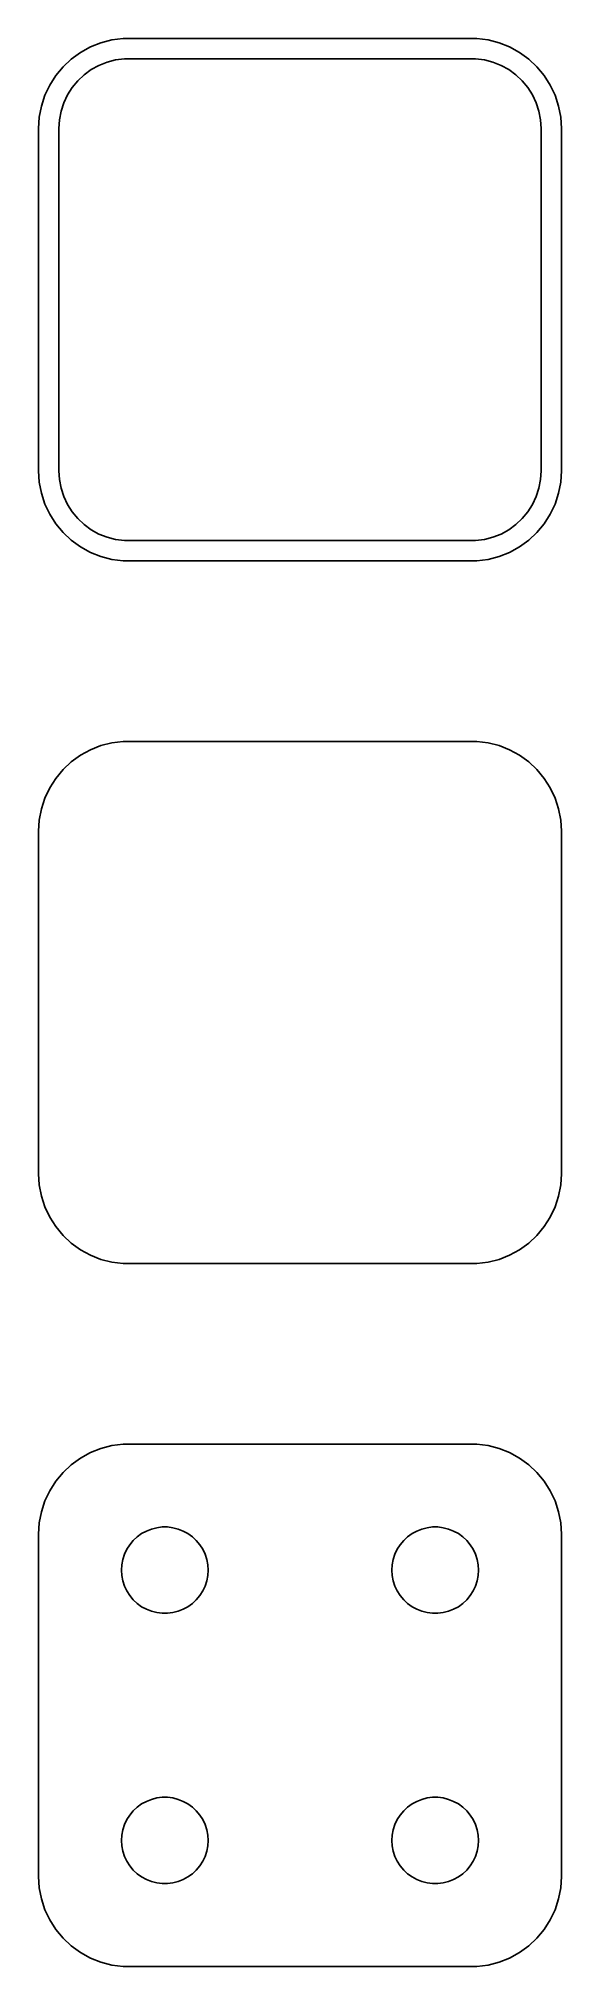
# Model space of a CAD drawing. Header units: metres. Extents: x -14 to 14, y 64 to 170.
import ezdxf

# ---------------------------------------------------------------- set-up
doc = ezdxf.new("R2010")
doc.units = ezdxf.units.M

msp = doc.modelspace()

# ---------------------------------------------------------------- linework, layer by layer
for p, q in [((-11.0451, 170.255), (-11.6289, 170.024)), ((-10.4369, 170.411), (-11.0451, 170.255)), ((-9.81395, 170.49), (-10.4369, 170.411)), ((9.81395, 170.49), (-9.81395, 170.49)), ((10.4369, 170.411), (9.81395, 170.49)), ((11.0451, 170.255), (10.4369, 170.411)), ((11.6289, 170.024), (11.0451, 170.255)), ((-12.6871, 169.353), (-13.1448, 168.923)), ((-12.1791, 169.722), (-12.6871, 169.353)), ((-11.6289, 170.024), (-12.1791, 169.722)), ((-11.1489, 169.004), (-10.6967, 169.183)), ((-10.6967, 169.183), (-10.2256, 169.304)), ((-10.2256, 169.304), (-9.74316, 169.365)), ((-9.74316, 169.365), (9.74316, 169.365)), ((9.74316, 169.365), (10.2256, 169.304)), ((10.2256, 169.304), (10.6967, 169.183)), ((10.6967, 169.183), (11.1489, 169.004)), ((12.1791, 169.722), (11.6289, 170.024)), ((12.6871, 169.353), (12.1791, 169.722)), ((13.1448, 168.923), (12.6871, 169.353)), ((-13.5451, 168.439), (-13.8815, 167.909)), ((-13.1448, 168.923), (-13.5451, 168.439)), ((-12.633, 167.776), (-12.323, 168.151)), ((-12.323, 168.151), (-11.9685, 168.484)), ((-11.9685, 168.484), (-11.5751, 168.77)), ((-11.5751, 168.77), (-11.1489, 169.004)), ((11.1489, 169.004), (11.5751, 168.77)), ((11.5751, 168.77), (11.9685, 168.484)), ((11.9685, 168.484), (12.323, 168.151)), ((12.323, 168.151), (12.633, 167.776)), ((13.5451, 168.439), (13.1448, 168.923)), ((13.8815, 167.909), (13.5451, 168.439)), ((-14.1489, 167.341), (-14.3429, 166.743)), ((-13.8815, 167.909), (-14.1489, 167.341)), ((-13.251, 166.463), (-13.1007, 166.926)), ((-13.1007, 166.926), (-12.8936, 167.366)), ((-12.8936, 167.366), (-12.633, 167.776)), ((12.633, 167.776), (12.8936, 167.366)), ((12.8936, 167.366), (13.1007, 166.926)), ((13.1007, 166.926), (13.251, 166.463)), ((14.1489, 167.341), (13.8815, 167.909)), ((14.3429, 166.743), (14.1489, 167.341)), ((-14.4606, 166.127), (-14.5, 165.5)), ((-14.3429, 166.743), (-14.4606, 166.127)), ((-13.3726, 165.5), (-13.3421, 165.985)), ((-13.3421, 165.985), (-13.251, 166.463)), ((13.251, 166.463), (13.3421, 165.985)), ((13.3421, 165.985), (13.3726, 165.5)), ((14.4606, 166.127), (14.3429, 166.743)), ((14.5, 165.5), (14.4606, 166.127)), ((-14.5, 165.5), (-14.5, 146.5)), ((-13.3726, 146.5), (-13.3726, 165.5)), ((13.3726, 165.5), (13.3726, 146.5)), ((14.5, 146.5), (14.5, 165.5)), ((-14.5, 146.5), (-14.4606, 145.873)), ((-14.4606, 145.873), (-14.3429, 145.257)), ((-13.3421, 146.015), (-13.3726, 146.5)), ((-13.251, 145.537), (-13.3421, 146.015)), ((-13.1007, 145.074), (-13.251, 145.537)), ((13.251, 145.537), (13.1007, 145.074)), ((13.3421, 146.015), (13.251, 145.537)), ((13.3726, 146.5), (13.3421, 146.015)), ((14.3429, 145.257), (14.4606, 145.873)), ((14.4606, 145.873), (14.5, 146.5)), ((-14.3429, 145.257), (-14.1489, 144.659)), ((-14.1489, 144.659), (-13.8815, 144.091)), ((-12.8936, 144.634), (-13.1007, 145.074)), ((-12.633, 144.224), (-12.8936, 144.634)), ((12.8936, 144.634), (12.633, 144.224)), ((13.1007, 145.074), (12.8936, 144.634)), ((13.8815, 144.091), (14.1489, 144.659)), ((14.1489, 144.659), (14.3429, 145.257)), ((-13.8815, 144.091), (-13.5451, 143.561)), ((-13.5451, 143.561), (-13.1448, 143.077)), ((-12.323, 143.849), (-12.633, 144.224)), ((-11.9685, 143.516), (-12.323, 143.849)), ((-11.5751, 143.23), (-11.9685, 143.516)), ((11.9685, 143.516), (11.5751, 143.23)), ((12.323, 143.849), (11.9685, 143.516)), ((12.633, 144.224), (12.323, 143.849)), ((13.1448, 143.077), (13.5451, 143.561)), ((13.5451, 143.561), (13.8815, 144.091)), ((-13.1448, 143.077), (-12.6871, 142.647)), ((-12.6871, 142.647), (-12.1791, 142.278)), ((-11.1489, 142.996), (-11.5751, 143.23)), ((-10.6967, 142.817), (-11.1489, 142.996)), ((-10.2256, 142.696), (-10.6967, 142.817)), ((-9.74316, 142.635), (-10.2256, 142.696)), ((9.74316, 142.635), (-9.74316, 142.635)), ((10.2256, 142.696), (9.74316, 142.635)), ((10.6967, 142.817), (10.2256, 142.696)), ((11.1489, 142.996), (10.6967, 142.817)), ((11.5751, 143.23), (11.1489, 142.996)), ((12.1791, 142.278), (12.6871, 142.647)), ((12.6871, 142.647), (13.1448, 143.077)), ((-12.1791, 142.278), (-11.6289, 141.976)), ((-11.6289, 141.976), (-11.0451, 141.745)), ((-11.0451, 141.745), (-10.4369, 141.589)), ((-10.4369, 141.589), (-9.81395, 141.51)), ((-9.81395, 141.51), (9.81395, 141.51)), ((9.81395, 141.51), (10.4369, 141.589)), ((10.4369, 141.589), (11.0451, 141.745)), ((11.0451, 141.745), (11.6289, 141.976)), ((11.6289, 141.976), (12.1791, 142.278)), ((-12.1791, 130.722), (-12.6871, 130.353)), ((-11.6289, 131.024), (-12.1791, 130.722)), ((-11.0451, 131.255), (-11.6289, 131.024)), ((-10.4369, 131.411), (-11.0451, 131.255)), ((-9.81395, 131.49), (-10.4369, 131.411)), ((9.81395, 131.49), (-9.81395, 131.49)), ((10.4369, 131.411), (9.81395, 131.49)), ((11.0451, 131.255), (10.4369, 131.411)), ((11.6289, 131.024), (11.0451, 131.255)), ((12.1791, 130.722), (11.6289, 131.024)), ((12.6871, 130.353), (12.1791, 130.722)), ((-13.1448, 129.923), (-13.5451, 129.439)), ((-12.6871, 130.353), (-13.1448, 129.923)), ((13.1448, 129.923), (12.6871, 130.353)), ((13.5451, 129.439), (13.1448, 129.923)), ((-13.8815, 128.909), (-14.1489, 128.341)), ((-13.5451, 129.439), (-13.8815, 128.909)), ((13.8815, 128.909), (13.5451, 129.439)), ((14.1489, 128.341), (13.8815, 128.909)), ((-14.3429, 127.743), (-14.4606, 127.127)), ((-14.1489, 128.341), (-14.3429, 127.743)), ((14.3429, 127.743), (14.1489, 128.341)), ((14.4606, 127.127), (14.3429, 127.743)), ((-14.4606, 127.127), (-14.5, 126.5)), ((-14.5, 126.5), (-14.5, 107.5)), ((14.5, 126.5), (14.4606, 127.127)), ((14.5, 107.5), (14.5, 126.5)), ((-14.5, 107.5), (-14.4606, 106.873)), ((14.4606, 106.873), (14.5, 107.5)), ((-14.4606, 106.873), (-14.3429, 106.257)), ((-14.3429, 106.257), (-14.1489, 105.659)), ((14.1489, 105.659), (14.3429, 106.257)), ((14.3429, 106.257), (14.4606, 106.873)), ((-14.1489, 105.659), (-13.8815, 105.091)), ((-13.8815, 105.091), (-13.5451, 104.561)), ((13.5451, 104.561), (13.8815, 105.091)), ((13.8815, 105.091), (14.1489, 105.659)), ((-13.5451, 104.561), (-13.1448, 104.077)), ((-13.1448, 104.077), (-12.6871, 103.647)), ((12.6871, 103.647), (13.1448, 104.077)), ((13.1448, 104.077), (13.5451, 104.561)), ((-12.6871, 103.647), (-12.1791, 103.278)), ((-12.1791, 103.278), (-11.6289, 102.976)), ((-11.6289, 102.976), (-11.0451, 102.745)), ((-11.0451, 102.745), (-10.4369, 102.589)), ((10.4369, 102.589), (11.0451, 102.745)), ((11.0451, 102.745), (11.6289, 102.976)), ((11.6289, 102.976), (12.1791, 103.278)), ((12.1791, 103.278), (12.6871, 103.647)), ((-10.4369, 102.589), (-9.81395, 102.51)), ((-9.81395, 102.51), (9.81395, 102.51)), ((9.81395, 102.51), (10.4369, 102.589)), ((-11.6289, 92.0241), (-12.1791, 91.7216)), ((-11.0451, 92.2553), (-11.6289, 92.0241)), ((-10.4369, 92.4114), (-11.0451, 92.2553)), ((-9.81395, 92.4901), (-10.4369, 92.4114)), ((9.81395, 92.4901), (-9.81395, 92.4901)), ((10.4369, 92.4114), (9.81395, 92.4901)), ((11.0451, 92.2553), (10.4369, 92.4114)), ((11.6289, 92.0241), (11.0451, 92.2553)), ((12.1791, 91.7216), (11.6289, 92.0241)), ((-12.6871, 91.3526), (-13.1448, 90.9227)), ((-12.1791, 91.7216), (-12.6871, 91.3526)), ((12.6871, 91.3526), (12.1791, 91.7216)), ((13.1448, 90.9227), (12.6871, 91.3526)), ((-13.8815, 89.9088), (-14.1489, 89.3406)), ((-13.5451, 90.4389), (-13.8815, 89.9088)), ((-13.1448, 90.9227), (-13.5451, 90.4389)), ((13.5451, 90.4389), (13.1448, 90.9227)), ((13.8815, 89.9088), (13.5451, 90.4389)), ((14.1489, 89.3406), (13.8815, 89.9088)), ((-14.1489, 89.3406), (-14.3429, 88.7434)), ((14.3429, 88.7434), (14.1489, 89.3406)), ((-14.4606, 88.1267), (-14.5, 87.5)), ((-14.3429, 88.7434), (-14.4606, 88.1267)), ((-8.52187, 87.6716), (-8.24164, 87.7825)), ((-8.24164, 87.7825), (-7.94971, 87.8575)), ((-7.94971, 87.8575), (-7.6507, 87.8953)), ((-7.6507, 87.8953), (-7.34929, 87.8953)), ((-7.34929, 87.8953), (-7.05028, 87.8575)), ((-7.05028, 87.8575), (-6.75835, 87.7825)), ((-6.75835, 87.7825), (-6.47812, 87.6716)), ((6.47812, 87.6716), (6.75835, 87.7825)), ((6.75835, 87.7825), (7.05028, 87.8575)), ((7.05028, 87.8575), (7.34929, 87.8953)), ((7.34929, 87.8953), (7.6507, 87.8953)), ((7.6507, 87.8953), (7.94971, 87.8575)), ((7.94971, 87.8575), (8.24164, 87.7825)), ((8.24164, 87.7825), (8.52187, 87.6716)), ((14.4606, 88.1267), (14.3429, 88.7434)), ((14.5, 87.5), (14.4606, 88.1267)), ((-14.5, 87.5), (-14.5, 68.5)), ((-9.73146, 86.3835), (-9.60313, 86.6562)), ((-9.60313, 86.6562), (-9.44164, 86.9107)), ((-9.44164, 86.9107), (-9.24951, 87.1429)), ((-9.24951, 87.1429), (-9.02982, 87.3492)), ((-9.02982, 87.3492), (-8.78598, 87.5264)), ((-8.78598, 87.5264), (-8.52187, 87.6716)), ((-6.47812, 87.6716), (-6.214, 87.5264)), ((-6.214, 87.5264), (-5.97017, 87.3492)), ((-5.97017, 87.3492), (-5.75047, 87.1429)), ((-5.75047, 87.1429), (-5.55835, 86.9107)), ((-5.55835, 86.9107), (-5.39685, 86.6562)), ((-5.39685, 86.6562), (-5.26852, 86.3835)), ((5.26852, 86.3835), (5.39685, 86.6562)), ((5.39685, 86.6562), (5.55835, 86.9107)), ((5.55835, 86.9107), (5.75047, 87.1429)), ((5.75047, 87.1429), (5.97017, 87.3492)), ((5.97017, 87.3492), (6.214, 87.5264)), ((6.214, 87.5264), (6.47812, 87.6716)), ((8.52187, 87.6716), (8.78598, 87.5264)), ((8.78598, 87.5264), (9.02982, 87.3492)), ((9.02982, 87.3492), (9.24951, 87.1429)), ((9.24951, 87.1429), (9.44164, 86.9107)), ((9.44164, 86.9107), (9.60313, 86.6562)), ((9.60313, 86.6562), (9.73146, 86.3835)), ((14.5, 68.5), (14.5, 87.5)), ((-9.89999, 85.5), (-9.88107, 85.8008)), ((-9.88107, 85.8008), (-9.82458, 86.0968)), ((-9.82458, 86.0968), (-9.73146, 86.3835)), ((-5.26852, 86.3835), (-5.1754, 86.0968)), ((-5.1754, 86.0968), (-5.11891, 85.8008)), ((-5.11891, 85.8008), (-5.09999, 85.5)), ((5.09999, 85.5), (5.11891, 85.8008)), ((5.11891, 85.8008), (5.1754, 86.0968)), ((5.1754, 86.0968), (5.26852, 86.3835)), ((9.73146, 86.3835), (9.82458, 86.0968)), ((9.82458, 86.0968), (9.88107, 85.8008)), ((9.88107, 85.8008), (9.89999, 85.5)), ((-9.88107, 85.1992), (-9.89999, 85.5)), ((-9.82458, 84.9031), (-9.88107, 85.1992)), ((-9.73146, 84.6165), (-9.82458, 84.9031)), ((-9.60313, 84.3438), (-9.73146, 84.6165)), ((-5.26852, 84.6165), (-5.39685, 84.3438)), ((-5.1754, 84.9031), (-5.26852, 84.6165)), ((-5.11891, 85.1992), (-5.1754, 84.9031)), ((-5.09999, 85.5), (-5.11891, 85.1992)), ((5.11891, 85.1992), (5.09999, 85.5)), ((5.1754, 84.9031), (5.11891, 85.1992)), ((5.26852, 84.6165), (5.1754, 84.9031)), ((5.39685, 84.3438), (5.26852, 84.6165)), ((9.73146, 84.6165), (9.60313, 84.3438)), ((9.82458, 84.9031), (9.73146, 84.6165)), ((9.88107, 85.1992), (9.82458, 84.9031)), ((9.89999, 85.5), (9.88107, 85.1992)), ((-9.44164, 84.0893), (-9.60313, 84.3438)), ((-9.24951, 83.8571), (-9.44164, 84.0893)), ((-9.02982, 83.6508), (-9.24951, 83.8571)), ((-8.78598, 83.4736), (-9.02982, 83.6508)), ((-8.52187, 83.3284), (-8.78598, 83.4736)), ((-6.214, 83.4736), (-6.47812, 83.3284)), ((-5.97017, 83.6508), (-6.214, 83.4736)), ((-5.75047, 83.8571), (-5.97017, 83.6508)), ((-5.55835, 84.0893), (-5.75047, 83.8571)), ((-5.39685, 84.3438), (-5.55835, 84.0893)), ((5.55835, 84.0893), (5.39685, 84.3438)), ((5.75047, 83.8571), (5.55835, 84.0893)), ((5.97017, 83.6508), (5.75047, 83.8571)), ((6.214, 83.4736), (5.97017, 83.6508)), ((6.47812, 83.3284), (6.214, 83.4736)), ((8.78598, 83.4736), (8.52187, 83.3284)), ((9.02982, 83.6508), (8.78598, 83.4736)), ((9.24951, 83.8571), (9.02982, 83.6508)), ((9.44164, 84.0893), (9.24951, 83.8571)), ((9.60313, 84.3438), (9.44164, 84.0893)), ((-8.24164, 83.2175), (-8.52187, 83.3284)), ((-7.94971, 83.1425), (-8.24164, 83.2175)), ((-7.6507, 83.1047), (-7.94971, 83.1425)), ((-7.34929, 83.1047), (-7.6507, 83.1047)), ((-7.05028, 83.1425), (-7.34929, 83.1047)), ((-6.75835, 83.2175), (-7.05028, 83.1425)), ((-6.47812, 83.3284), (-6.75835, 83.2175)), ((6.75835, 83.2175), (6.47812, 83.3284)), ((7.05028, 83.1425), (6.75835, 83.2175)), ((7.34929, 83.1047), (7.05028, 83.1425)), ((7.6507, 83.1047), (7.34929, 83.1047)), ((7.94971, 83.1425), (7.6507, 83.1047)), ((8.24164, 83.2175), (7.94971, 83.1425)), ((8.52187, 83.3284), (8.24164, 83.2175)), ((-8.52187, 72.6716), (-8.24164, 72.7825)), ((-8.24164, 72.7825), (-7.94971, 72.8575)), ((-7.94971, 72.8575), (-7.6507, 72.8953)), ((-7.6507, 72.8953), (-7.34929, 72.8953)), ((-7.34929, 72.8953), (-7.05028, 72.8575)), ((-7.05028, 72.8575), (-6.75835, 72.7825)), ((-6.75835, 72.7825), (-6.47812, 72.6716)), ((6.47812, 72.6716), (6.75835, 72.7825)), ((6.75835, 72.7825), (7.05028, 72.8575)), ((7.05028, 72.8575), (7.34929, 72.8953)), ((7.34929, 72.8953), (7.6507, 72.8953)), ((7.6507, 72.8953), (7.94971, 72.8575)), ((7.94971, 72.8575), (8.24164, 72.7825)), ((8.24164, 72.7825), (8.52187, 72.6716)), ((-9.60313, 71.6562), (-9.44164, 71.9107)), ((-9.44164, 71.9107), (-9.24951, 72.1429)), ((-9.24951, 72.1429), (-9.02982, 72.3492)), ((-9.02982, 72.3492), (-8.78598, 72.5264)), ((-8.78598, 72.5264), (-8.52187, 72.6716)), ((-6.47812, 72.6716), (-6.214, 72.5264)), ((-6.214, 72.5264), (-5.97017, 72.3492)), ((-5.97017, 72.3492), (-5.75047, 72.1429)), ((-5.75047, 72.1429), (-5.55835, 71.9107)), ((-5.55835, 71.9107), (-5.39685, 71.6562)), ((5.39685, 71.6562), (5.55835, 71.9107)), ((5.55835, 71.9107), (5.75047, 72.1429)), ((5.75047, 72.1429), (5.97017, 72.3492)), ((5.97017, 72.3492), (6.214, 72.5264)), ((6.214, 72.5264), (6.47812, 72.6716)), ((8.52187, 72.6716), (8.78598, 72.5264)), ((8.78598, 72.5264), (9.02982, 72.3492)), ((9.02982, 72.3492), (9.24951, 72.1429)), ((9.24951, 72.1429), (9.44164, 71.9107)), ((9.44164, 71.9107), (9.60313, 71.6562)), ((-9.89999, 70.5), (-9.88107, 70.8008)), ((-9.88107, 70.8008), (-9.82458, 71.0969)), ((-9.82458, 71.0969), (-9.73146, 71.3835)), ((-9.73146, 71.3835), (-9.60313, 71.6562)), ((-5.39685, 71.6562), (-5.26852, 71.3835)), ((-5.26852, 71.3835), (-5.1754, 71.0969)), ((-5.1754, 71.0969), (-5.11891, 70.8008)), ((-5.11891, 70.8008), (-5.09999, 70.5)), ((5.09999, 70.5), (5.11891, 70.8008)), ((5.11891, 70.8008), (5.1754, 71.0969)), ((5.1754, 71.0969), (5.26852, 71.3835)), ((5.26852, 71.3835), (5.39685, 71.6562)), ((9.60313, 71.6562), (9.73146, 71.3835)), ((9.73146, 71.3835), (9.82458, 71.0969)), ((9.82458, 71.0969), (9.88107, 70.8008)), ((9.88107, 70.8008), (9.89999, 70.5)), ((-9.88107, 70.1992), (-9.89999, 70.5)), ((-9.82458, 69.9032), (-9.88107, 70.1992)), ((-9.73146, 69.6165), (-9.82458, 69.9032)), ((-9.60313, 69.3438), (-9.73146, 69.6165)), ((-5.26852, 69.6165), (-5.39685, 69.3438)), ((-5.1754, 69.9032), (-5.26852, 69.6165)), ((-5.11891, 70.1992), (-5.1754, 69.9032)), ((-5.09999, 70.5), (-5.11891, 70.1992)), ((5.11891, 70.1992), (5.09999, 70.5)), ((5.1754, 69.9032), (5.11891, 70.1992)), ((5.26852, 69.6165), (5.1754, 69.9032)), ((5.39685, 69.3438), (5.26852, 69.6165)), ((9.73146, 69.6165), (9.60313, 69.3438)), ((9.82458, 69.9032), (9.73146, 69.6165)), ((9.88107, 70.1992), (9.82458, 69.9032)), ((9.89999, 70.5), (9.88107, 70.1992)), ((-14.5, 68.5), (-14.4606, 67.8733)), ((-9.44164, 69.0893), (-9.60313, 69.3438)), ((-9.24951, 68.8571), (-9.44164, 69.0893)), ((-9.02982, 68.6508), (-9.24951, 68.8571)), ((-8.78598, 68.4736), (-9.02982, 68.6508)), ((-8.52187, 68.3284), (-8.78598, 68.4736)), ((-6.214, 68.4736), (-6.47812, 68.3284)), ((-5.97017, 68.6508), (-6.214, 68.4736)), ((-5.75047, 68.8571), (-5.97017, 68.6508)), ((-5.55835, 69.0893), (-5.75047, 68.8571)), ((-5.39685, 69.3438), (-5.55835, 69.0893)), ((5.55835, 69.0893), (5.39685, 69.3438)), ((5.75047, 68.8571), (5.55835, 69.0893)), ((5.97017, 68.6508), (5.75047, 68.8571)), ((6.214, 68.4736), (5.97017, 68.6508)), ((6.47812, 68.3284), (6.214, 68.4736)), ((8.78598, 68.4736), (8.52187, 68.3284)), ((9.02982, 68.6508), (8.78598, 68.4736)), ((9.24951, 68.8571), (9.02982, 68.6508)), ((9.44164, 69.0893), (9.24951, 68.8571)), ((9.60313, 69.3438), (9.44164, 69.0893)), ((14.4606, 67.8733), (14.5, 68.5)), ((-14.4606, 67.8733), (-14.3429, 67.2566)), ((-8.24164, 68.2175), (-8.52187, 68.3284)), ((-7.94971, 68.1425), (-8.24164, 68.2175)), ((-7.6507, 68.1047), (-7.94971, 68.1425)), ((-7.34929, 68.1047), (-7.6507, 68.1047)), ((-7.05028, 68.1425), (-7.34929, 68.1047)), ((-6.75835, 68.2175), (-7.05028, 68.1425)), ((-6.47812, 68.3284), (-6.75835, 68.2175)), ((6.75835, 68.2175), (6.47812, 68.3284)), ((7.05028, 68.1425), (6.75835, 68.2175)), ((7.34929, 68.1047), (7.05028, 68.1425)), ((7.6507, 68.1047), (7.34929, 68.1047)), ((7.94971, 68.1425), (7.6507, 68.1047)), ((8.24164, 68.2175), (7.94971, 68.1425)), ((8.52187, 68.3284), (8.24164, 68.2175)), ((14.3429, 67.2566), (14.4606, 67.8733)), ((-14.3429, 67.2566), (-14.1489, 66.6594)), ((-14.1489, 66.6594), (-13.8815, 66.0912)), ((13.8815, 66.0912), (14.1489, 66.6594)), ((14.1489, 66.6594), (14.3429, 67.2566)), ((-13.8815, 66.0912), (-13.5451, 65.5611)), ((-13.5451, 65.5611), (-13.1448, 65.0773)), ((13.1448, 65.0773), (13.5451, 65.5611)), ((13.5451, 65.5611), (13.8815, 66.0912)), ((-13.1448, 65.0773), (-12.6871, 64.6474)), ((-12.6871, 64.6474), (-12.1791, 64.2784)), ((-12.1791, 64.2784), (-11.6289, 63.9759)), ((11.6289, 63.9759), (12.1791, 64.2784)), ((12.1791, 64.2784), (12.6871, 64.6474)), ((12.6871, 64.6474), (13.1448, 65.0773)), ((-11.6289, 63.9759), (-11.0451, 63.7447)), ((-11.0451, 63.7447), (-10.4369, 63.5886)), ((-10.4369, 63.5886), (-9.81395, 63.5099)), ((-9.81395, 63.5099), (9.81395, 63.5099)), ((9.81395, 63.5099), (10.4369, 63.5886)), ((10.4369, 63.5886), (11.0451, 63.7447)), ((11.0451, 63.7447), (11.6289, 63.9759))]:
    msp.add_line(p, q)

doc.saveas('drawing.dxf')
